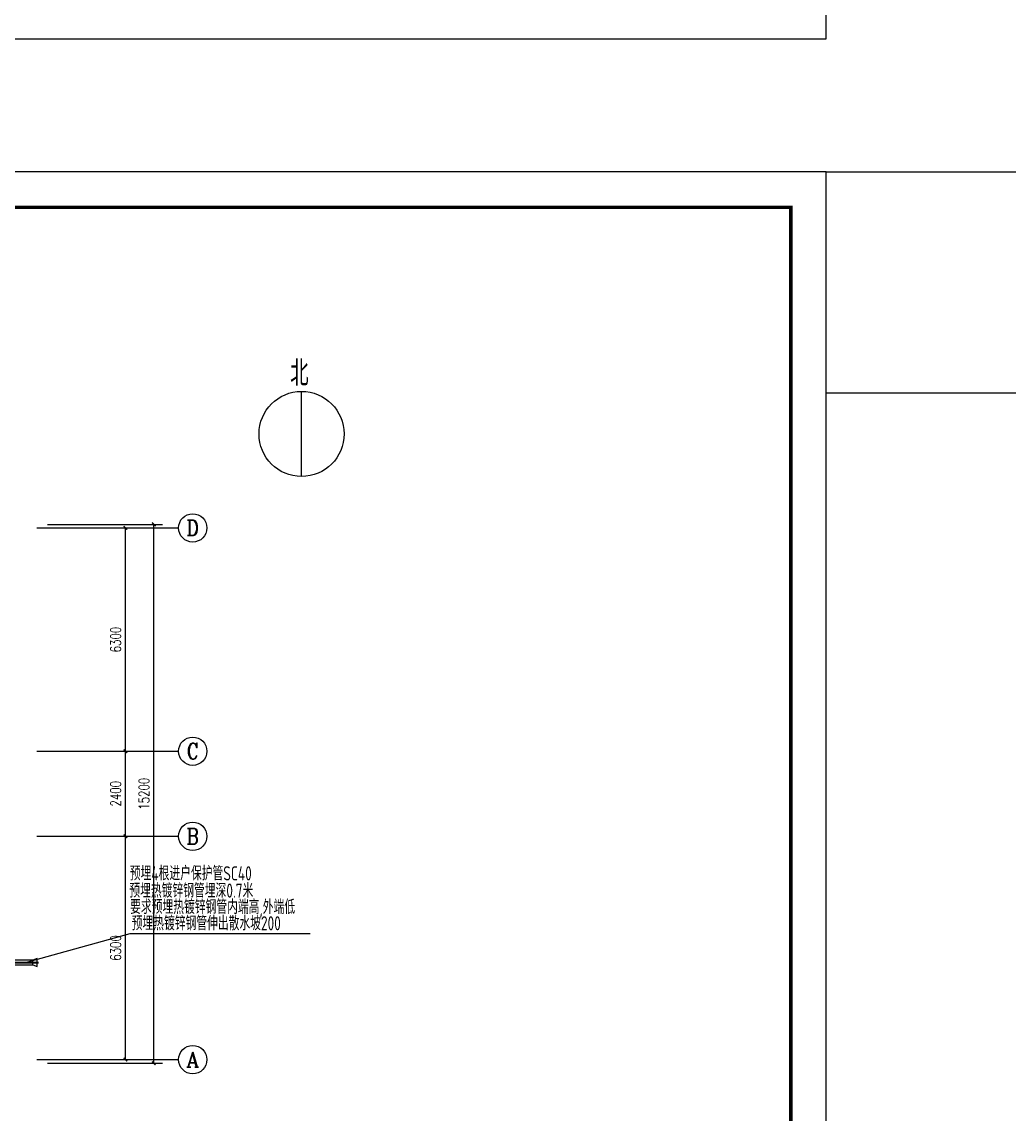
# Model space of a CAD drawing. Extents: x 6250600 to 6678662, y -692028 to -290561.
# Drawn here: x 6509974 to 6537826, y -588242 to -557426 of the extents above; entities that cross this region are included whole.
import ezdxf
from ezdxf.enums import TextEntityAlignment as Align

# ---------------------------------------------------------------- set-up
doc = ezdxf.new("R2010")
doc.units = 0
doc.header["$LTSCALE"] = 1000
doc.header["$MEASUREMENT"] = 0
doc.layers.get('0').update_dxf_attribs({"linetype": 'CONTINUOUS'})
doc.layers.get('Defpoints').update_dxf_attribs({"linetype": 'CONTINUOUS'})
for name, color, linetype in [('AXIS_TEXT', 7, 'CONTINUOUS'), ('PUB_TITLE', 4, 'CONTINUOUS'), ('WIRE-消防', 5, 'CONTINUOUS'), ('建筑底图', 251, 'CONTINUOUS'), ('电信', 7, 'CONTINUOUS')]:
    doc.layers.add(name, color=color, linetype=linetype)
doc.styles.add('_TCH_AXIS', font='COMPLEX', dxfattribs={"bigfont": 'GBCBIG'})
doc.styles.add('_TCH_DIM', font='SIMPLEX', dxfattribs={"bigfont": 'GBCBIG'})
doc.styles.add('_TCH_DIM_T3', font='SIMPLEX', dxfattribs={"width": 0.705882, "bigfont": 'GBCBIG'})
doc.styles.add('COMPLEX', font='COMPLEX')
doc.styles.add('SCEI', font='sceie.shx', dxfattribs={"width": 0.8, "height": 400, "bigfont": 'sceic.shx'})
doc.dimstyles.new('_TCH_ARCH&&100', dxfattribs={"dimtxt": 297.5, "dimasz": 100, "dimexe": 250, "dimexo": 300, "dimgap": 126.25, "dimtad": 1, "dimdec": 0, "dimzin": 0, "dimdsep": 46, "dimtxsty": '_TCH_DIM_T3', "dimblk": 'ARCHTICK', "dimcen": 0.09, "dimclrt": 7, "dimazin": 2, "dimtfac": 1, "dimtdec": 0, "dimtix": 1, "dimtmove": 2, "dimatfit": 3, "dimfxl": 0, "dimtolj": 1, "dimtzin": 0, "dimarcsym": 0})

# ---------------------------------------------------------------- blocks, each defined once
blk = doc.blocks.new('_ArchTick')
at = {"color": 0, "linetype": 'ByBlock', "const_width": 0.4}
blk.add_lwpolyline([(-0.5, -0.5), (0.5, 0.5)], dxfattribs=at)
blk = doc.blocks.new('*D662')
at = {"layer": 'Defpoints', "color": 0, "transparency": 16777216}
for p in [(6510396, -571603), (6513696, -571603), (6510396, -586803)]:
    blk.add_point(p, dxfattribs=at)
at = {"layer": '建筑底图', "color": 0, "lineweight": -2, "transparency": 16777216}
for p, q in [((6510696, -571603), (6513946, -571603)), ((6513696, -586803), (6513696, -571603)), ((6510696, -586803), (6513946, -586803))]:
    blk.add_line(p, q, dxfattribs=at)
at = {"layer": '建筑底图', "color": 0, "lineweight": -2, "transparency": 16777216, "xscale": 100, "yscale": 100, "zscale": 100}
for p, rotation in [((6513696, -571603), 90), ((6513696, -586803), 270)]:
    blk.add_blockref('_ArchTick', p, dxfattribs=dict(at, rotation=rotation))
at = {"layer": '建筑底图', "color": 7, "transparency": 16777216, "insert": (6513421, -579203), "char_height": 297.5, "attachment_point": 5, "rotation": 90, "style": '_TCH_DIM_T3'}
blk.add_mtext('\\A1;15200', dxfattribs=at)
blk = doc.blocks.new('*D663')
at = {"layer": 'Defpoints', "color": 0, "transparency": 16777216}
for p in [(6510396, -580403), (6512896, -580403), (6510396, -586703)]:
    blk.add_point(p, dxfattribs=at)
at = {"layer": '建筑底图', "color": 0, "lineweight": -2, "transparency": 16777216}
for p, q in [((6510696, -580403), (6513146, -580403)), ((6512896, -586703), (6512896, -580403)), ((6510696, -586703), (6513146, -586703))]:
    blk.add_line(p, q, dxfattribs=at)
at = {"layer": '建筑底图', "color": 0, "lineweight": -2, "transparency": 16777216, "xscale": 100, "yscale": 100, "zscale": 100}
for p, rotation in [((6512896, -580403), 90), ((6512896, -586703), 270)]:
    blk.add_blockref('_ArchTick', p, dxfattribs=dict(at, rotation=rotation))
at = {"layer": '建筑底图', "color": 7, "transparency": 16777216, "insert": (6512621, -583553), "char_height": 297.5, "attachment_point": 5, "rotation": 90, "style": '_TCH_DIM_T3'}
blk.add_mtext('\\A1;6300', dxfattribs=at)
blk = doc.blocks.new('*D664')
at = {"layer": 'Defpoints', "color": 0, "transparency": 16777216}
for p in [(6510396, -578003), (6512896, -578003), (6510396, -580403)]:
    blk.add_point(p, dxfattribs=at)
at = {"layer": '建筑底图', "color": 0, "lineweight": -2, "transparency": 16777216}
for p, q in [((6510696, -578003), (6513146, -578003)), ((6512896, -580403), (6512896, -578003)), ((6510696, -580403), (6513146, -580403))]:
    blk.add_line(p, q, dxfattribs=at)
at = {"layer": '建筑底图', "color": 0, "lineweight": -2, "transparency": 16777216, "xscale": 100, "yscale": 100, "zscale": 100}
for p, rotation in [((6512896, -578003), 90), ((6512896, -580403), 270)]:
    blk.add_blockref('_ArchTick', p, dxfattribs=dict(at, rotation=rotation))
at = {"layer": '建筑底图', "color": 7, "transparency": 16777216, "insert": (6512621, -579203), "char_height": 297.5, "attachment_point": 5, "rotation": 90, "style": '_TCH_DIM_T3'}
blk.add_mtext('\\A1;2400', dxfattribs=at)
blk = doc.blocks.new('*D665')
at = {"layer": 'Defpoints', "color": 0, "transparency": 16777216}
for p in [(6510396, -571703), (6512896, -571703), (6510396, -578003)]:
    blk.add_point(p, dxfattribs=at)
at = {"layer": '建筑底图', "color": 0, "lineweight": -2, "transparency": 16777216}
for p, q in [((6510696, -571703), (6513146, -571703)), ((6512896, -578003), (6512896, -571703)), ((6510696, -578003), (6513146, -578003))]:
    blk.add_line(p, q, dxfattribs=at)
at = {"layer": '建筑底图', "color": 0, "lineweight": -2, "transparency": 16777216, "xscale": 100, "yscale": 100, "zscale": 100}
for p, rotation in [((6512896, -571703), 90), ((6512896, -578003), 270)]:
    blk.add_blockref('_ArchTick', p, dxfattribs=dict(at, rotation=rotation))
at = {"layer": '建筑底图', "color": 7, "transparency": 16777216, "insert": (6512621, -574853), "char_height": 297.5, "attachment_point": 5, "rotation": 90, "style": '_TCH_DIM_T3'}
blk.add_mtext('\\A1;6300', dxfattribs=at)
blk = doc.blocks.new('_AXISO')
blk.add_circle((0, 0), 0.5)
at = {"layer": 'AXIS_TEXT', "style": 'COMPLEX', "width": 1.041667}
blk.add_attdef('A', text='', height=0.56, dxfattribs=at).set_placement((-0.25, -0.28), (0.25, -0.28), align=Align.FIT)

msp = doc.modelspace()

# ---------------------------------------------------------------- linework, layer by layer
at = {"color": 3}
for p, q in [((6510074.4, -583965.7), (6513033.6, -583141)), ((6513033.6, -583141), (6518104.3, -583141))]:
    msp.add_line(p, q, dxfattribs=at)
at = {"color": 1}
msp.add_lwpolyline([(6532665, -561660.1), (6544037.7, -561660.1), (6544037.7, -567904.9), (6532665, -567904.9)], close=True, dxfattribs=at)
at = {"layer": 'PUB_TITLE', "color": 4}
for points in [[(6473265, -557900.9), (6532665, -557900.9), (6532665, -515900.9), (6473265, -515900.9)], [(6473265, -603660.1), (6532665, -603660.1), (6532665, -561660.1), (6473265, -561660.1)]]:
    msp.add_lwpolyline(points, close=True, dxfattribs=at)
at = {"layer": 'PUB_TITLE', "color": 4, "const_width": 100}
msp.add_lwpolyline([(6475765, -602660.1), (6531665, -602660.1), (6531665, -562660.1), (6475765, -562660.1)], close=True, dxfattribs=at)
at = {"layer": 'WIRE-消防', "color": 2, "linetype": 'Continuous', "const_width": 60}
msp.add_lwpolyline([(6510446.8, -583965.7), (6507295.6, -583965.7)], dxfattribs=at)
at = {"layer": '建筑底图'}
for p, q in [((6510395.6, -571702.9), (6514395.6, -571702.9)), ((6510395.6, -578002.9), (6514395.6, -578002.9)), ((6510395.6, -580402.9), (6514395.6, -580402.9)), ((6510395.6, -586702.9), (6514395.6, -586702.9))]:
    msp.add_line(p, q, dxfattribs=at)
msp.add_lwpolyline([(6517864.9, -570251.9), (6517864.9, -567851.9)], dxfattribs=at)
msp.add_circle((6517864.9, -569051.9), 1200, dxfattribs=at)
at = {"layer": '电信'}
for p, q in [((6510288.1, -583896.2), (6508381.3, -583896.2)), ((6510403.6, -583855), (6510288.1, -583896.2)), ((6510288.1, -584030.6), (6510288.1, -583896.2)), ((6510403.6, -584071.8), (6510403.6, -583855)), ((6508389.5, -584030.6), (6510288.1, -584030.6)), ((6510288.1, -584030.6), (6510403.6, -584071.8))]:
    msp.add_line(p, q, dxfattribs=at)

# ---------------------------------------------------------------- block references
at = {"layer": '建筑底图'}
ref = msp.add_blockref('_AXISO', (6514795.6, -571702.9), dxfattribs=dict(at, xscale=800, yscale=800, zscale=800))
ref.add_attrib('A', 'D', dxfattribs={"layer": 'AXIS_TEXT', "color": 0, "height": 435.3, "style": '_TCH_AXIS'}).set_placement((6514619.4, -571920.6), (6514971.8, -571920.6), align=Align.FIT)
ref = msp.add_blockref('_AXISO', (6514795.6, -578002.9), dxfattribs=dict(at, xscale=800, yscale=800, zscale=800))
ref.add_attrib('A', 'C', dxfattribs={"layer": 'AXIS_TEXT', "color": 0, "height": 455.7, "style": '_TCH_AXIS'}).set_placement((6514632.9, -578230.8), (6514958.4, -578230.8), align=Align.FIT)
ref = msp.add_blockref('_AXISO', (6514795.6, -580402.9), dxfattribs=dict(at, xscale=800, yscale=800, zscale=800))
ref.add_attrib('A', 'B', dxfattribs={"layer": 'AXIS_TEXT', "color": 0, "height": 435.3, "style": '_TCH_AXIS'}).set_placement((6514619.4, -580620.6), (6514971.8, -580620.6), align=Align.FIT)
ref = msp.add_blockref('_AXISO', (6514795.6, -586702.9), dxfattribs=dict(at, xscale=800, yscale=800, zscale=800))
ref.add_attrib('A', 'A', dxfattribs={"layer": 'AXIS_TEXT', "color": 0, "height": 425.2, "style": '_TCH_AXIS'}).set_placement((6514613.4, -586915.5), (6514977.8, -586915.5), align=Align.FIT)

# ---------------------------------------------------------------- texts
at = {"color": 3, "style": 'SCEI', "width": 0.8}
for s, p in [('预埋4根进户保护管SC40', (6513020.4, -581648.3)), ('预埋热镀锌钢管埋深0.7米', (6513006.2, -582135.9)), ('要求预埋热镀锌钢管内端高,外端低', (6513029.4, -582595.9)), ('预埋热镀锌钢管伸出散水坡200', (6513072.2, -583056.5))]:
    msp.add_text(s, height=400, dxfattribs=at).set_placement(p)
at = {"layer": '建筑底图', "style": '_TCH_DIM'}
msp.add_text('北', height=723.4, dxfattribs=at).set_placement((6517543.6, -567698.1))

# ---------------------------------------------------------------- dimensions: what is measured, and where the dimension line sits
at = {"layer": '建筑底图'}
for p1, p2, distance, picture, middle in [((6510395.6, -586802.9), (6510395.6, -571602.9), -3300, '*D662', (6513420.6, -579202.9)), ((6510395.6, -578002.9), (6510395.6, -571702.9), -2500, '*D665', (6512620.6, -574852.9)), ((6510395.6, -580402.9), (6510395.6, -578002.9), -2500, '*D664', (6512620.6, -579202.9)), ((6510395.6, -586702.9), (6510395.6, -580402.9), -2500, '*D663', (6512620.6, -583552.9))]:
    dim = msp.add_aligned_dim(p1=p1, p2=p2, distance=distance, dimstyle='_TCH_ARCH&&100', dxfattribs=at)
    dim.commit()
    dim.dimension.update_dxf_attribs({"geometry": picture, "text_midpoint": middle})

doc.saveas('drawing.dxf')
